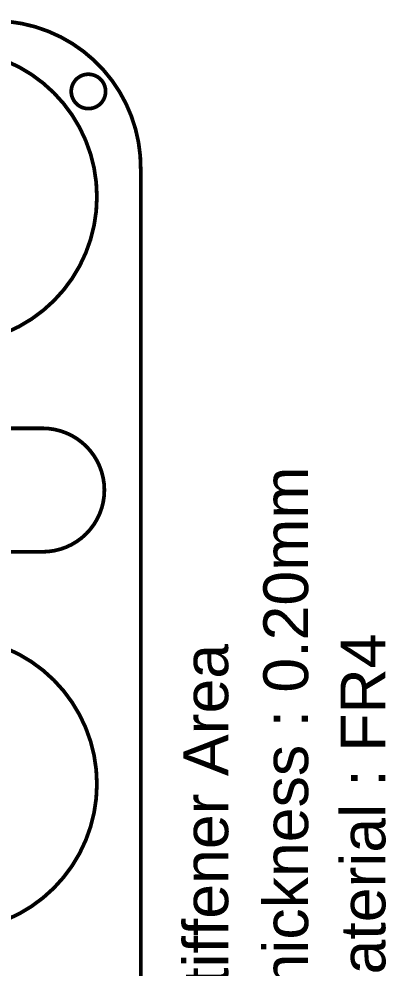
# Model space of a CAD drawing. Header units: inches. Extents: x 3 to 457, y -41 to 239.
# Drawn here: x 132.22 to 144.7, y -3.24 to 29.03 of the extents above; entities that cross this region are included whole.
import ezdxf

# ---------------------------------------------------------------- set-up
doc = ezdxf.new("R2010")
doc.units = ezdxf.units.IN
doc.layers.add('Fabrication', color=76, linetype='Continuous')
doc.styles.add('Arial', font='', dxfattribs={"height": 0.2})
doc.styles.get('Arial').set_extended_font_data('Arial')

msp = doc.modelspace()

# ---------------------------------------------------------------- linework, layer by layer
at = {"layer": 'Fabrication', "const_width": 0.127}
for points in [[(131.416, 28.971, -0.414214), (136.36, 23.915)], [(133.024, 15.113, -0.198912), (134.509, 14.498)], [(134.509, 14.498, -0.198912), (135.124, 13.013)], [(135.124, 13.013, -0.198912), (134.509, 11.528)], [(134.509, 11.528, -0.198912), (133.024, 10.913)]]:
    msp.add_lwpolyline(points, format="xyb", dxfattribs=at)
at = {"layer": 'Fabrication'}
for points, const_width in [([(134.87, 22.987, 1), (124.87, 22.987, 1)], 0.127), ([(135.166, 26.57, 1), (133.997, 26.57, 1)], 0.127), ([(133.966, 26.57, 1), (134.029, 26.57, 1)], 0.0635), ([(135.134, 26.57, 1), (135.198, 26.57, 1)], 0.0635), ([(136.328, 23.915, 1), (136.391, 23.915, 1)], 0.0635), ([(136.328, 23.915, 1), (136.391, 23.915, 1)], 0.0635), ([(134.838, 22.987, 1), (134.902, 22.987, 1)], 0.0635), ([(132.993, 15.113, 1), (133.056, 15.113, 1)], 0.0635), ([(132.993, 15.113, 1), (133.056, 15.113, 1)], 0.0635), ([(134.477, 14.498, 1), (134.541, 14.498, 1)], 0.0635), ([(134.477, 14.498, 1), (134.541, 14.498, 1)], 0.0635), ([(135.093, 13.013, 1), (135.156, 13.013, 1)], 0.0635), ([(135.093, 13.013, 1), (135.156, 13.013, 1)], 0.0635), ([(134.477, 11.528, 1), (134.541, 11.528, 1)], 0.0635), ([(134.477, 11.528, 1), (134.541, 11.528, 1)], 0.0635), ([(132.993, 10.913, 1), (133.056, 10.913, 1)], 0.0635), ([(132.993, 10.913, 1), (133.056, 10.913, 1)], 0.0635), ([(134.87, 3.013, 1), (124.87, 3.013, 1)], 0.127), ([(134.839, 3.013, 1), (134.902, 3.013, 1)], 0.0635)]:
    msp.add_lwpolyline(points, format="xyb", close=True, dxfattribs=dict(at, const_width=const_width))
at = {"layer": 'Fabrication', "const_width": 0.127}
for points in [[(136.36, 23.915), (136.36, -17.966)], [(126.716, 15.113), (133.024, 15.113)], [(126.716, 10.913), (133.024, 10.913)]]:
    msp.add_lwpolyline(points, dxfattribs=at)

# ---------------------------------------------------------------- texts
at = {"layer": 'Fabrication', "style": 'Arial'}
for s, p in [('Thickness : 0.20mm', (142.053, -5.234)), ('Material : FR4', (144.679, -5.234)), ('Stiffener Area', (139.335, -5.234))]:
    msp.add_text(s, height=1.524, rotation=90, dxfattribs=at).set_placement(p)

doc.saveas('drawing.dxf')
